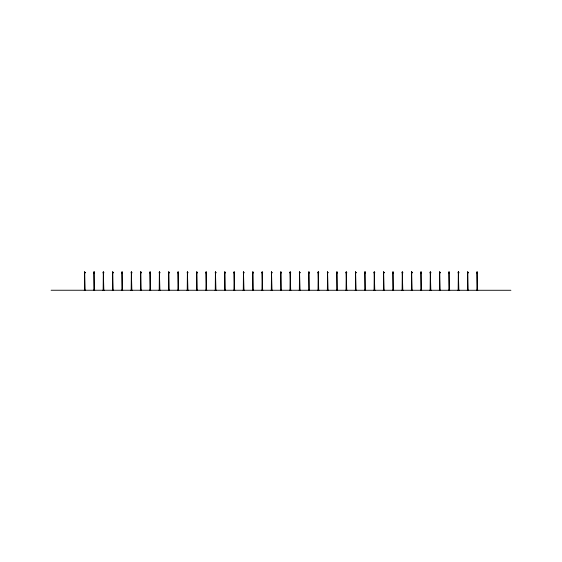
<?xml version="1.0" encoding="UTF-8"?>
<svg xmlns="http://www.w3.org/2000/svg" width="562" height="562" viewBox="0 0 562 562"><rect width="100%" height="100%" fill="white"/><g stroke="black" fill="none" stroke-linecap="round" stroke-linejoin="round"><path stroke-width="0.84" d="M84.469 290.09L84.637 271.72L85.143 290.09M93.812 290.09L93.98 271.72L94.486 290.09M103.155 290.09L103.324 271.72L103.83 290.09M112.498 290.09L112.667 271.72L113.173 290.09M121.842 290.09L122.01 271.72L122.516 290.09M131.185 290.09L131.353 271.72L131.859 290.09M140.528 290.09L140.697 271.72L141.203 290.09M149.871 290.09L150.04 271.72L150.546 290.09M159.215 290.09L159.383 271.72L159.882 290.09M168.551 290.09L168.719 271.72L169.225 290.09M177.894 290.09L178.063 271.72L178.568 290.09M187.237 290.09L187.406 271.72L187.912 290.09M196.581 290.09L196.749 271.72L197.255 290.09M205.924 290.09L206.092 271.72L206.598 290.09M215.267 290.09L215.436 271.72L215.941 290.09M224.61 290.09L224.779 271.72L225.285 290.09M233.954 290.09L234.122 271.72L234.628 290.09M243.29 290.09L243.458 271.72L243.964 290.09M252.633 290.09L252.802 271.72L253.307 290.09M261.976 290.09L262.145 271.72L262.651 290.09M271.32 290.09L271.488 271.72L271.994 290.09M280.663 290.09L280.831 271.72L281.337 290.09M290.006 290.09L290.175 271.72L290.68 290.09M299.349 290.09L299.518 271.72L300.024 290.09M308.693 290.09L308.861 271.72L309.367 290.09M318.036 290.09L318.204 271.72L318.71 290.09M327.372 290.09L327.541 271.72L328.046 290.09M336.715 290.09L336.884 271.72L337.39 290.09M346.059 290.09L346.227 271.72L346.733 290.09M355.402 290.09L355.57 271.72L356.076 290.09M364.745 290.09L364.914 271.72L365.419 290.09M374.088 290.09L374.257 271.72L374.763 290.09M383.432 290.09L383.6 271.72L384.106 290.09M392.775 290.09L392.943 271.72L393.449 290.09M402.118 290.09L402.287 271.72L402.785 290.09M411.454 290.09L411.623 271.72L412.129 290.09M420.798 290.09L420.966 271.72L421.472 290.09M430.141 290.09L430.309 271.72L430.815 290.09M439.484 290.09L439.653 271.72L440.158 290.09M448.827 290.09L448.996 271.72L449.502 290.09M458.171 290.09L458.339 271.72L458.845 290.09M467.514 290.09L467.682 271.72L468.188 290.09M476.857 290.09L477.026 271.72L477.531 290.09M510.9 290.28L51.1 290.245M477.784 290.259L476.604 290.259M477.363 272.479L477.531 272.984L477.531 272.479L476.857 272.479L476.857 272.984L477.026 272.479M477.279 272.479L477.279 272.057L477.11 272.479M468.441 290.259L467.261 290.259M468.02 272.479L468.188 272.984L468.188 272.479L467.514 272.479L467.514 272.984L467.682 272.479M467.935 272.479L467.935 272.057L467.767 272.479M459.098 290.259L457.918 290.259M449.755 290.259L448.574 290.259M449.333 272.479L449.502 272.984L449.502 272.479L448.827 272.479C448.848 274.13 449.193 271.017 449.249 272.479M440.411 290.259L439.231 290.259M439.99 272.479L440.158 272.984L440.158 272.479L439.484 272.479L439.484 272.984L439.653 272.479M439.906 272.479L439.906 272.057L439.737 272.479M431.068 290.259L429.888 290.259M430.647 272.479L430.815 272.984L430.815 272.479L430.141 272.479L430.141 272.984L430.309 272.479M430.562 272.479L430.562 272.057L430.394 272.479M421.725 290.259L420.545 290.259M421.303 272.479L421.472 272.984L421.472 272.479L420.798 272.479L420.798 272.984L420.966 272.479M421.219 272.479L421.219 272.057L421.05 272.479M412.382 290.259L411.201 290.259M403.038 290.259L401.865 290.259M402.617 272.479L402.785 272.984L402.785 272.479L402.118 272.479C402.139 274.13 402.483 271.017 402.533 272.479M393.702 290.259L392.522 290.259M393.281 272.479L393.449 272.984L393.449 272.479L392.775 272.479L392.775 272.984L392.943 272.479M393.196 272.479L393.196 272.057L393.028 272.479M384.359 290.259L383.179 290.259M383.937 272.479L384.106 272.984L384.106 272.479L383.432 272.479L383.432 272.984L383.6 272.479M383.853 272.479L383.853 272.057L383.684 272.479M375.016 290.259L373.835 290.259M374.341 272.479C374.39 271.017 374.742 274.13 374.763 272.479L374.088 272.479L374.088 272.984L374.257 272.479M365.672 290.259L364.492 290.259M356.329 290.259L355.149 290.259M355.908 272.479L356.076 272.984L356.076 272.479L355.402 272.479C355.423 274.13 355.774 271.017 355.823 272.479M346.986 290.259L345.806 290.259M346.564 272.479L346.733 272.984L346.733 272.479L346.059 272.479L346.059 272.984L346.227 272.479M346.48 272.479L346.48 272.057L346.311 272.479M337.643 290.259L336.462 290.259M337.221 272.479L337.39 272.984L337.39 272.479L336.715 272.479L336.715 272.984L336.884 272.479M337.137 272.479L337.137 272.057L336.968 272.479M328.299 290.259L327.119 290.259M327.625 272.479C327.681 271.017 328.025 274.13 328.046 272.479L327.372 272.479L327.372 272.984L327.541 272.479M318.963 290.259L317.783 290.259M309.62 290.259L308.44 290.259M309.198 272.479L309.367 272.984L309.367 272.479L308.693 272.479L308.693 272.984L308.861 272.479M309.114 272.479L309.114 272.057L308.945 272.479M300.277 290.259L299.096 290.259M299.855 272.479L300.024 272.984L300.024 272.479L299.349 272.479L299.349 272.984L299.518 272.479M299.771 272.479L299.771 272.057L299.602 272.479M290.933 290.259L289.753 290.259M290.512 272.479L290.68 272.984L290.68 272.479L290.006 272.479L290.006 272.984L290.175 272.479M290.428 272.479L290.428 272.057L290.259 272.479M281.59 290.259L280.41 290.259M280.916 272.479C280.972 271.017 281.316 274.13 281.337 272.479L280.663 272.479L280.663 272.984L280.831 272.479M272.247 290.259L271.067 290.259M271.825 272.479L271.994 272.984L271.994 272.479L271.32 272.479C271.341 274.13 271.692 271.017 271.741 272.479M262.904 290.259L261.723 290.259M262.482 272.479L262.651 272.984L262.651 272.479L261.976 272.479L261.976 272.984L262.145 272.479M262.398 272.479L262.398 272.057L262.229 272.479M253.56 290.259L252.38 290.259M253.139 272.479L253.307 272.984L253.307 272.479L252.633 272.479L252.633 272.984L252.802 272.479M253.055 272.479L253.055 272.057L252.886 272.479M244.217 290.259L243.037 290.259M243.796 272.479L243.964 272.984L243.964 272.479L243.29 272.479C243.325 274.13 243.613 271.024 243.711 272.479M234.881 290.259L233.701 290.259M234.206 272.479C234.256 271.017 234.6 274.13 234.628 272.479L233.954 272.479L233.954 272.984L234.122 272.479M225.538 290.259L224.357 290.259M225.116 272.479L225.285 272.984L225.285 272.479L224.61 272.479C224.631 274.13 224.976 271.017 225.032 272.479M216.194 290.259L215.014 290.259M215.773 272.479L215.941 272.984L215.941 272.479L215.267 272.479L215.267 272.984L215.436 272.479M215.689 272.479L215.689 272.057L215.52 272.479M206.851 290.259L205.671 290.259M206.43 272.479L206.598 272.984L206.598 272.479L205.924 272.479L205.924 272.984L206.092 272.479M206.345 272.479L206.345 272.057L206.177 272.479M197.508 290.259L196.328 290.259M197.086 272.479L197.255 272.984L197.255 272.479L196.581 272.479L196.581 272.984L196.749 272.479M197.002 272.479L197.002 272.057L196.833 272.479M188.165 290.259L186.984 290.259M187.49 272.479C187.546 271.017 187.891 274.13 187.912 272.479L187.237 272.479L187.237 272.984L187.406 272.479M178.821 290.259L177.641 290.259M178.4 272.479L178.568 272.984L178.568 272.479L177.894 272.479C177.915 274.13 178.266 271.017 178.316 272.479M169.478 290.259L168.298 290.259M169.057 272.479L169.225 272.984L169.225 272.479L168.551 272.479L168.551 272.984L168.719 272.479M168.972 272.479L168.972 272.057L168.804 272.479M160.135 290.259L158.962 290.259M159.713 272.479L159.882 272.984L159.882 272.479L159.215 272.479L159.215 272.984L159.383 272.479M159.629 272.479L159.629 272.057L159.468 272.479M150.799 290.259L149.618 290.259M150.377 272.479L150.546 272.984L150.546 272.479L149.871 272.479L149.871 272.984L150.04 272.479M150.293 272.479L150.293 272.057L150.124 272.479M141.455 290.259L140.275 290.259M132.112 290.259L130.932 290.259M131.691 272.479L131.859 272.984L131.859 272.479L131.185 272.479C131.206 274.13 131.55 271.017 131.606 272.479M122.769 290.259L121.589 290.259M122.347 272.479L122.516 272.984L122.516 272.479L121.842 272.479L121.842 272.984L122.01 272.479M122.263 272.479L122.263 272.057L122.095 272.479M113.426 290.259L112.245 290.259M113.004 272.479L113.173 272.984L113.173 272.479L112.498 272.479L112.498 272.984L112.667 272.479M112.92 272.479L112.92 272.057L112.751 272.479M104.139 290.28L102.902 290.259M103.408 272.479C103.464 271.017 103.808 274.13 103.83 272.479L103.155 272.479L103.155 272.984L103.324 272.479M94.739 290.259L93.559 290.259M85.396 290.259L84.216 290.259M84.974 272.479L85.143 272.984L85.143 272.479L84.469 272.479C84.497 274.13 84.841 271.017 84.89 272.479M94.233 272.057L93.812 272.984L93.812 272.479L94.486 272.479L94.486 272.984L94.233 272.057M140.95 272.057L140.528 272.984L140.528 272.479L141.203 272.479L141.203 272.984L140.95 272.057M318.457 272.057L318.036 272.984L318.036 272.479L318.71 272.479L318.71 272.984L318.457 272.057M365.167 272.057L364.745 272.984L364.745 272.479L365.419 272.479L365.419 272.984L365.167 272.057M411.876 272.057L411.454 272.984L411.454 272.479L412.129 272.479L412.129 272.984L411.876 272.057M458.592 272.057L458.171 272.984L458.171 272.479L458.845 272.479L458.845 272.984L458.592 272.057"/></g></svg>
